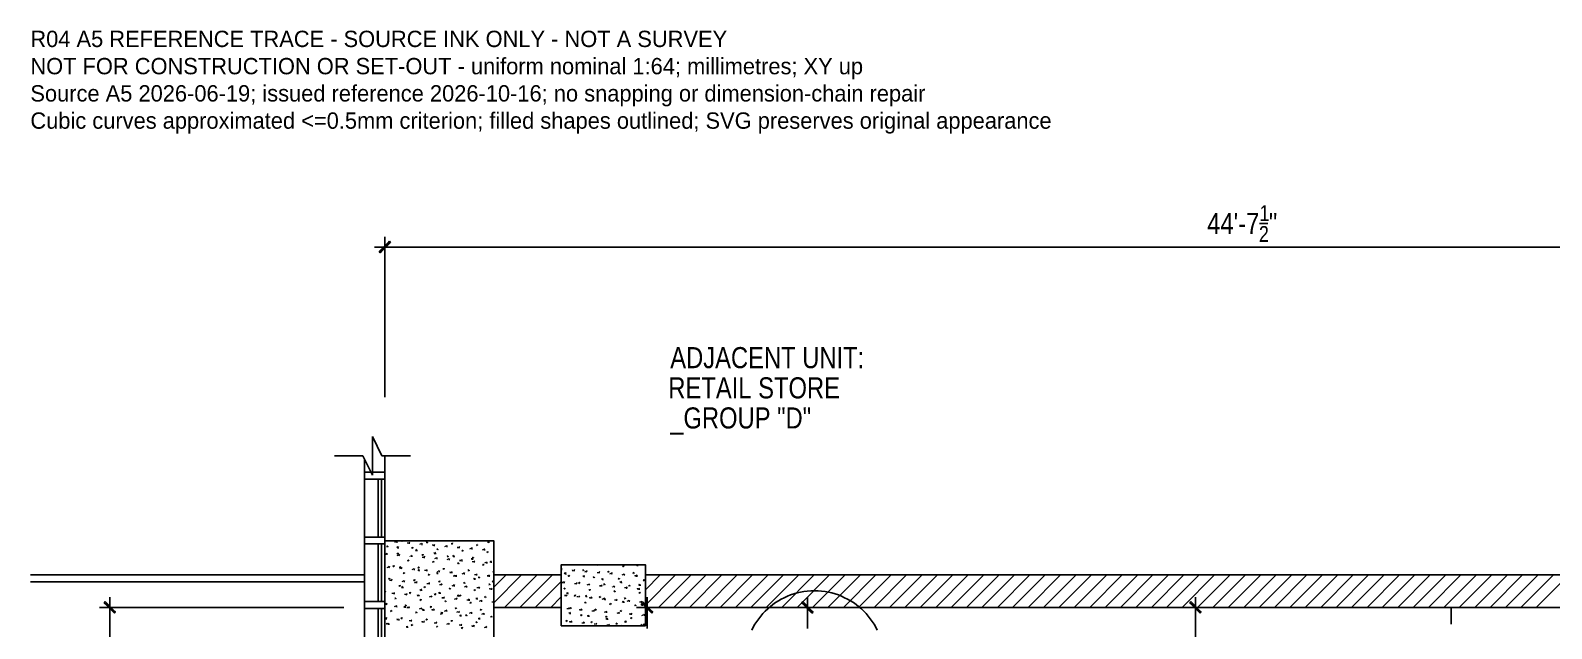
# Model space of a CAD drawing. Header units: millimetres. Extents: x -2604 to 15910, y -8758 to 4238.
# Drawn here: x -2604 to 8570, y -156 to 4238 of the extents above; entities that cross this region are included whole.
import ezdxf
from ezdxf.enums import TextEntityAlignment as Align

# ---------------------------------------------------------------- set-up
doc = ezdxf.new("R2010")
doc.units = ezdxf.units.MM
for name, color, linetype in [('REFERENCE_NOTES', 1, 'Continuous'), ('SOURCE_TEXT', 7, 'Continuous'), ('SOURCE_TRACE', 8, 'Continuous')]:
    doc.layers.add(name, color=color, linetype=linetype)

msp = doc.modelspace()

# ---------------------------------------------------------------- linework, layer by layer
at = {"layer": 'SOURCE_TRACE'}
for p, q in [((6424, 2819), (6486, 2819)), ((-42, 2613), (34, 2689)), ((34, 2689), (-34, 2605)), ((34, 2689), (-34, 2605)), ((0, 1543), (0, 2723)), ((42, 2681), (34, 2689)), ((-76, 2647), (13673, 2647)), ((-34, 2605), (-42, 2613)), ((-34, 2605), (42, 2681)), ((-22, 1114), (-91, 1256)), ((-91, 1256), (-91, 971)), ((-161, 1114), (-371, 1114)), ((-91, 971), (-161, 1114)), ((-149, 516), (-149, 1088)), ((188, 1114), (-22, 1114)), ((0, 516), (0, 1114)), ((-102, 992), (-149, 992)), ((-149, 992), (-149, 941)), ((-149, 941), (0, 941)), ((0, 992), (-91, 992)), ((0, 941), (0, 992)), ((-149, 466), (-149, 42)), ((0, 466), (0, 42)), ((12, 446), (22, 450)), ((14, 448), (20, 443)), ((19, 444), (22, 451)), ((77, 477), (76, 484)), ((85, 480), (91, 486)), ((85, 480), (92, 480)), ((121, 488), (125, 489)), ((121, 489), (127, 485)), ((127, 485), (129, 489)), ((169, 469), (168, 477)), ((176, 471), (183, 480)), ((176, 471), (184, 471)), ((261, 461), (260, 469)), ((268, 463), (275, 471)), ((268, 463), (276, 463)), ((303, 477), (313, 481)), ((305, 480), (312, 474)), ((310, 474), (313, 482)), ((354, 452), (352, 461)), ((360, 455), (366, 463)), ((360, 455), (368, 455)), ((444, 444), (443, 452)), ((452, 447), (458, 455)), ((452, 447), (459, 447)), ((488, 467), (497, 470)), ((489, 469), (496, 465)), ((494, 465), (497, 473)), ((543, 439), (550, 447)), ((672, 457), (681, 461)), ((673, 458), (679, 454)), ((679, 454), (681, 462)), ((753, 481), (764, 480)), ((756, 475), (765, 486)), ((764, 474), (763, 486)), ((4, 387), (3, 396)), ((11, 391), (16, 398)), ((11, 391), (19, 390)), ((87, 442), (99, 440)), ((89, 436), (100, 446)), ((89, 394), (98, 398)), ((89, 397), (96, 391)), ((96, 379), (93, 387)), ((98, 433), (96, 446)), ((96, 393), (99, 400)), ((103, 383), (108, 390)), ((103, 383), (110, 382)), ((165, 343), (175, 347)), ((167, 345), (172, 340)), ((172, 340), (175, 348)), ((187, 373), (186, 379)), ((194, 375), (200, 382)), ((194, 375), (202, 375)), ((196, 436), (206, 439)), ((198, 438), (203, 433)), ((203, 433), (206, 442)), ((224, 420), (236, 419)), ((226, 415), (237, 425)), ((234, 412), (233, 424)), ((272, 385), (282, 387)), ((274, 386), (280, 382)), ((279, 364), (278, 371)), ((279, 382), (282, 390)), ((286, 367), (293, 375)), ((286, 367), (294, 367)), ((350, 333), (358, 336)), ((356, 331), (359, 339)), ((360, 400), (371, 397)), ((363, 393), (373, 404)), ((371, 391), (370, 404)), ((371, 356), (370, 364)), ((378, 359), (385, 367)), ((378, 359), (386, 359)), ((381, 425), (389, 429)), ((381, 427), (387, 423)), ((387, 423), (390, 431)), ((457, 374), (466, 378)), ((458, 375), (465, 371)), ((463, 348), (461, 356)), ((463, 371), (466, 379)), ((470, 351), (475, 359)), ((470, 351), (477, 351)), ((497, 378), (508, 377)), ((500, 373), (509, 382)), ((508, 370), (507, 382)), ((536, 436), (535, 444)), ((543, 439), (551, 439)), ((554, 340), (553, 348)), ((562, 343), (568, 351)), ((562, 343), (569, 343)), ((565, 416), (573, 419)), ((565, 417), (572, 413)), ((572, 413), (573, 421)), ((629, 428), (627, 436)), ((634, 356), (645, 355)), ((635, 431), (642, 439)), ((635, 431), (643, 431)), ((637, 351), (646, 362)), ((641, 363), (650, 367)), ((642, 366), (648, 362)), ((643, 350), (642, 362)), ((646, 332), (645, 340)), ((648, 362), (650, 370)), ((653, 335), (660, 343)), ((721, 420), (719, 428)), ((727, 424), (734, 431)), ((727, 423), (736, 423)), ((748, 405), (757, 409)), ((749, 406), (756, 402)), ((755, 402), (757, 410)), ((771, 336), (782, 333)), ((774, 331), (783, 340)), ((780, 328), (779, 340)), ((-149, 238), (-2604, 238)), ((22, 291), (20, 299)), ((28, 295), (35, 302)), ((28, 295), (37, 294)), ((58, 302), (66, 305)), ((58, 303), (65, 299)), ((65, 299), (68, 308)), ((104, 295), (115, 294)), ((107, 290), (117, 301)), ((114, 283), (112, 291)), ((115, 287), (114, 299)), ((121, 287), (126, 294)), ((121, 287), (127, 286)), ((134, 251), (144, 253)), ((135, 252), (141, 248)), ((141, 248), (144, 256)), ((205, 275), (203, 283)), ((213, 279), (218, 286)), ((213, 279), (219, 278)), ((241, 291), (251, 295)), ((241, 275), (252, 272)), ((242, 293), (249, 289)), ((244, 268), (253, 279)), ((248, 289), (251, 297)), ((251, 267), (249, 279)), ((297, 268), (295, 275)), ((303, 271), (310, 278)), ((303, 271), (312, 271)), ((318, 240), (326, 244)), ((318, 241), (325, 237)), ((325, 237), (328, 245)), ((350, 335), (356, 331)), ((378, 253), (389, 252)), ((381, 248), (390, 257)), ((387, 245), (386, 257)), ((389, 260), (387, 267)), ((396, 263), (402, 271)), ((396, 263), (404, 263)), ((425, 282), (435, 284)), ((427, 283), (433, 279)), ((432, 279), (435, 287)), ((481, 252), (480, 260)), ((488, 255), (493, 263)), ((488, 255), (496, 255)), ((503, 229), (511, 233)), ((503, 232), (509, 228)), ((509, 228), (512, 236)), ((513, 232), (526, 230)), ((516, 226), (527, 237)), ((524, 225), (523, 236)), ((534, 322), (542, 326)), ((534, 324), (541, 320)), ((541, 320), (543, 328)), ((572, 244), (570, 252)), ((580, 247), (585, 255)), ((580, 247), (587, 247)), ((610, 271), (619, 275)), ((611, 272), (616, 268)), ((616, 268), (619, 276)), ((653, 335), (661, 335)), ((664, 236), (662, 244)), ((671, 238), (677, 247)), ((671, 238), (679, 238)), ((692, 217), (695, 225)), ((717, 312), (726, 316)), ((718, 314), (725, 310)), ((723, 310), (726, 317)), ((738, 324), (737, 332)), ((745, 326), (752, 335)), ((745, 326), (753, 326)), ((756, 228), (755, 236)), ((763, 230), (769, 238)), ((763, 230), (771, 230)), ((794, 260), (801, 263)), ((794, 263), (801, 259)), ((801, 148), (891, 238)), ((801, 34), (1004, 238)), ((1295, 238), (801, 238)), ((801, 238), (801, 0)), ((878, 0), (1118, 238)), ((992, 0), (1230, 238)), ((1296, 279), (1302, 286)), ((1296, 279), (1303, 278)), ((1317, 251), (1328, 249)), ((1319, 245), (1329, 256)), ((1328, 242), (1326, 255)), ((1345, 230), (1355, 233)), ((1347, 232), (1352, 228)), ((1352, 228), (1355, 236)), ((1380, 267), (1379, 275)), ((1387, 271), (1394, 278)), ((1387, 271), (1395, 270)), ((1452, 271), (1462, 275)), ((1454, 274), (1460, 268)), ((1454, 230), (1464, 228)), ((1456, 224), (1466, 234)), ((1459, 270), (1462, 276)), ((1463, 222), (1462, 234)), ((1473, 259), (1471, 267)), ((1479, 263), (1486, 270)), ((1479, 263), (1487, 261)), ((1529, 219), (1538, 224)), ((1536, 217), (1539, 225)), ((1561, 313), (1563, 313)), ((1562, 313), (1567, 310)), ((1565, 252), (1563, 259)), ((1567, 310), (1569, 313)), ((1571, 255), (1578, 263)), ((1571, 255), (1580, 255)), ((1636, 261), (1646, 264)), ((1638, 263), (1645, 259)), ((1643, 259), (1646, 267)), ((1657, 244), (1654, 252)), ((1664, 247), (1669, 255)), ((1664, 247), (1670, 247)), ((1745, 302), (1753, 306)), ((1745, 303), (1752, 299)), ((1748, 236), (1746, 244)), ((1752, 299), (1754, 308)), ((1754, 238), (1761, 247)), ((1754, 238), (1762, 238)), ((1821, 251), (1830, 255)), ((1822, 252), (1827, 248)), ((1827, 248), (1830, 256)), ((1840, 228), (1838, 236)), ((1846, 312), (1857, 310)), ((1846, 230), (1853, 238)), ((1846, 230), (1855, 230)), ((1849, 306), (1856, 313)), ((1856, 303), (1856, 313)), ((1914, 130), (2023, 238)), ((1914, 16), (2135, 238)), ((9399, 238), (1914, 238)), ((2010, 0), (2249, 238)), ((2123, 0), (2361, 238)), ((2237, 0), (2475, 238)), ((2349, 0), (2587, 238)), ((2463, 0), (2701, 238)), ((2575, 0), (2815, 238)), ((2689, 0), (2927, 238)), ((2801, 0), (3041, 238)), ((2915, 0), (3154, 238)), ((3028, 0), (3267, 238)), ((3141, 0), (3380, 238)), ((3254, 0), (3494, 238)), ((3368, 0), (3606, 238)), ((3480, 0), (3720, 238)), ((3594, 0), (3832, 238)), ((3706, 0), (3946, 238)), ((3820, 0), (4059, 238)), ((3933, 0), (4172, 238)), ((4046, 0), (4285, 238)), ((4159, 0), (4399, 238)), ((4273, 0), (4511, 238)), ((4385, 0), (4625, 238)), ((4499, 0), (4737, 238)), ((4611, 0), (4851, 238)), ((4725, 0), (4963, 238)), ((4838, 0), (5077, 238)), ((4951, 0), (5190, 238)), ((5064, 0), (5304, 238)), ((5178, 0), (5416, 238)), ((5290, 0), (5530, 238)), ((5404, 0), (5642, 238)), ((5516, 0), (5756, 238)), ((5630, 0), (5868, 238)), ((5742, 0), (5982, 238)), ((5856, 0), (6095, 238)), ((5969, 0), (6208, 238)), ((6082, 0), (6321, 238)), ((6195, 0), (6435, 238)), ((6309, 0), (6547, 238)), ((6421, 0), (6661, 238)), ((6535, 0), (6773, 238)), ((6647, 0), (6887, 238)), ((6761, 0), (7000, 238)), ((6874, 0), (7113, 238)), ((6987, 0), (7226, 238)), ((7100, 0), (7340, 238)), ((7214, 0), (7452, 238)), ((7326, 0), (7566, 238)), ((7440, 0), (7678, 238)), ((7552, 0), (7792, 238)), ((7666, 0), (7904, 238)), ((7778, 0), (8018, 238)), ((7892, 0), (8131, 238)), ((8005, 0), (8245, 238)), ((8119, 0), (8357, 238)), ((8231, 0), (8471, 238)), ((8345, 0), (8583, 238)), ((8457, 0), (8697, 238)), ((-149, 188), (-2604, 188)), ((0, 118), (4, 119)), ((0, 115), (3, 114)), ((3, 114), (5, 122)), ((27, 209), (35, 213)), ((27, 211), (34, 206)), ((34, 206), (37, 214)), ((39, 195), (38, 203)), ((46, 199), (53, 206)), ((46, 199), (54, 198)), ((103, 157), (112, 161)), ((104, 158), (110, 154)), ((110, 154), (112, 163)), ((121, 150), (133, 148)), ((123, 144), (134, 154)), ((131, 187), (130, 195)), ((131, 142), (130, 154)), ((138, 191), (144, 198)), ((138, 191), (146, 190)), ((210, 199), (219, 202)), ((211, 200), (218, 196)), ((217, 196), (219, 205)), ((224, 179), (221, 187)), ((230, 183), (236, 190)), ((230, 183), (237, 182)), ((257, 129), (270, 127)), ((260, 123), (271, 133)), ((268, 121), (267, 133)), ((287, 148), (295, 150)), ((287, 149), (294, 145)), ((294, 145), (297, 153)), ((314, 171), (313, 179)), ((321, 175), (328, 182)), ((321, 175), (329, 173)), ((394, 188), (404, 192)), ((396, 190), (402, 186)), ((397, 102), (406, 112)), ((401, 186), (404, 194)), ((406, 163), (405, 171)), ((413, 167), (420, 173)), ((413, 167), (421, 165)), ((471, 137), (480, 141)), ((471, 138), (478, 134)), ((478, 134), (481, 142)), ((499, 156), (497, 163)), ((505, 158), (512, 167)), ((505, 158), (513, 158)), ((578, 177), (588, 182)), ((580, 180), (585, 176)), ((585, 176), (588, 183)), ((591, 148), (588, 156)), ((597, 150), (603, 158)), ((597, 150), (604, 150)), ((650, 211), (662, 209)), ((653, 205), (664, 215)), ((654, 126), (664, 130)), ((656, 129), (662, 125)), ((661, 203), (660, 215)), ((661, 125), (664, 131)), ((681, 140), (680, 148)), ((685, 219), (695, 222)), ((687, 221), (694, 217)), ((690, 142), (695, 150)), ((690, 142), (696, 142)), ((763, 168), (771, 171)), ((763, 169), (769, 165)), ((769, 165), (772, 173)), ((774, 131), (772, 140)), ((780, 134), (787, 142)), ((780, 134), (788, 134)), ((787, 190), (799, 188)), ((790, 184), (799, 195)), ((798, 182), (797, 194)), ((1104, 0), (1295, 190)), ((1307, 179), (1305, 187)), ((1314, 183), (1319, 190)), ((1314, 183), (1321, 182)), ((1314, 137), (1324, 141)), ((1315, 140), (1321, 134)), ((1321, 135), (1324, 142)), ((1398, 171), (1397, 179)), ((1406, 175), (1412, 182)), ((1406, 175), (1413, 173)), ((1421, 179), (1431, 182)), ((1422, 180), (1429, 176)), ((1428, 176), (1431, 184)), ((1490, 163), (1489, 171)), ((1497, 167), (1504, 173)), ((1497, 167), (1505, 165)), ((1498, 127), (1506, 130)), ((1500, 129), (1505, 125)), ((1505, 125), (1508, 133)), ((1529, 222), (1536, 217)), ((1582, 154), (1581, 163)), ((1589, 158), (1596, 165)), ((1589, 158), (1597, 157)), ((1590, 209), (1601, 207)), ((1593, 203), (1603, 213)), ((1600, 200), (1599, 213)), ((1605, 168), (1615, 172)), ((1607, 169), (1613, 165)), ((1612, 165), (1615, 173)), ((1674, 148), (1673, 154)), ((1681, 150), (1687, 158)), ((1681, 150), (1688, 150)), ((1682, 117), (1691, 121)), ((1682, 118), (1689, 114)), ((1689, 114), (1692, 122)), ((1714, 210), (1722, 213)), ((1714, 211), (1720, 207)), ((1720, 207), (1723, 215)), ((1726, 187), (1738, 186)), ((1729, 182), (1739, 192)), ((1737, 179), (1735, 191)), ((1765, 140), (1764, 148)), ((1773, 142), (1779, 150)), ((1773, 142), (1780, 142)), ((1790, 158), (1799, 161)), ((1791, 160), (1796, 156)), ((1796, 156), (1799, 164)), ((1857, 131), (1856, 140)), ((1863, 167), (1875, 164)), ((1864, 134), (1871, 142)), ((1864, 134), (1872, 134)), ((1865, 160), (1876, 171)), ((1874, 158), (1872, 171)), ((1872, 104), (1875, 112)), ((1897, 199), (1906, 203)), ((1898, 200), (1905, 196)), ((1903, 196), (1906, 205)), ((-2062, 34), (-2054, 42)), ((-1978, -35), (-2062, 34)), ((-2062, 34), (-1986, -43)), ((-1978, -35), (-2062, 34)), ((-2054, 42), (-1978, -35)), ((-2020, 76), (-2020, -3090)), ((1, 26), (14, 23)), ((4, 19), (15, 30)), ((12, 18), (11, 30)), ((57, 99), (56, 107)), ((64, 103), (70, 110)), ((64, 103), (72, 102)), ((72, 65), (81, 68)), ((73, 66), (79, 62)), ((75, 3), (73, 11)), ((79, 62), (81, 70)), ((81, 7), (88, 14)), ((81, 7), (89, 5)), ((138, 4), (149, 3)), ((141, -1), (150, 8)), ((149, 91), (148, 99)), ((148, 14), (157, 16)), ((149, -4), (148, 8)), ((149, 15), (156, 11)), ((154, 11), (157, 19)), ((156, 95), (163, 102)), ((156, 95), (164, 93)), ((167, -5), (165, 3)), ((173, -1), (180, 5)), ((179, 106), (188, 110)), ((180, 107), (187, 103)), ((186, 103), (188, 111)), ((241, 83), (240, 91)), ((248, 87), (253, 93)), ((248, 87), (255, 85)), ((256, 54), (264, 58)), ((256, 56), (263, 51)), ((263, 51), (266, 60)), ((332, 75), (331, 83)), ((332, 3), (341, 7)), ((333, 4), (340, 0)), ((339, 0), (341, 8)), ((340, 79), (345, 85)), ((340, 79), (347, 77)), ((363, 95), (373, 99)), ((364, 98), (371, 93)), ((370, 93), (373, 102)), ((394, 107), (406, 106)), ((405, 99), (404, 111)), ((424, 66), (423, 75)), ((431, 70), (438, 77)), ((431, 70), (439, 69)), ((440, 43), (448, 47)), ((440, 46), (447, 42)), ((447, 42), (450, 49)), ((516, 58), (515, 66)), ((523, 62), (530, 69)), ((523, 62), (531, 61)), ((531, 87), (542, 84)), ((534, 80), (543, 91)), ((542, 79), (541, 91)), ((547, 85), (557, 88)), ((549, 87), (554, 83)), ((554, 83), (557, 91)), ((608, 51), (607, 58)), ((615, 54), (620, 62)), ((615, 54), (623, 54)), ((623, 34), (633, 37)), ((625, 35), (631, 31)), ((630, 31), (633, 39)), ((668, 65), (679, 64)), ((671, 60), (680, 69)), ((679, 57), (676, 69)), ((699, 43), (698, 51)), ((707, 46), (713, 54)), ((707, 46), (714, 46)), ((732, 75), (740, 79)), ((732, 77), (738, 73)), ((738, 73), (741, 80)), ((791, 35), (790, 43)), ((798, 38), (801, 41)), ((798, 38), (801, 38)), ((1218, 0), (1295, 77)), ((1325, 83), (1324, 91)), ((1332, 87), (1337, 93)), ((1332, 87), (1340, 85)), ((1333, 104), (1345, 103)), ((1336, 99), (1347, 110)), ((1344, 98), (1342, 110)), ((1390, 85), (1399, 89)), ((1391, 88), (1398, 83)), ((1397, 83), (1399, 91)), ((1416, 75), (1414, 83)), ((1424, 79), (1429, 85)), ((1424, 79), (1431, 77)), ((1467, 34), (1477, 38)), ((1468, 35), (1474, 31)), ((1470, 84), (1482, 83)), ((1473, 79), (1483, 88)), ((1474, 31), (1477, 39)), ((1481, 76), (1479, 88)), ((1508, 66), (1506, 75)), ((1515, 70), (1521, 77)), ((1515, 70), (1523, 69)), ((1574, 76), (1584, 79)), ((1575, 77), (1582, 73)), ((1581, 73), (1584, 81)), ((1600, 58), (1599, 66)), ((1607, 62), (1613, 69)), ((1607, 62), (1615, 61)), ((1607, 62), (1617, 61)), ((1609, 57), (1619, 68)), ((1617, 54), (1616, 66)), ((1651, 24), (1659, 27)), ((1651, 26), (1658, 22)), ((1658, 22), (1661, 30)), ((1692, 50), (1691, 58)), ((1699, 54), (1706, 61)), ((1699, 54), (1707, 53)), ((1743, 42), (1754, 39)), ((1746, 35), (1756, 46)), ((1754, 34), (1753, 46)), ((1758, 65), (1768, 69)), ((1760, 66), (1765, 62)), ((1765, 62), (1768, 70)), ((1784, 43), (1781, 50)), ((1791, 46), (1796, 54)), ((1791, 46), (1798, 46)), ((1834, 14), (1844, 16)), ((1836, 15), (1842, 11)), ((1841, 11), (1844, 19)), ((1865, 106), (1875, 110)), ((1867, 108), (1874, 104)), ((1875, 35), (1874, 43)), ((1880, 20), (1891, 19)), ((1882, 38), (1888, 46)), ((1882, 38), (1890, 38)), ((1883, 15), (1892, 24)), ((1884, 34), (1892, 42)), ((1968, -35), (1884, 34)), ((1884, 34), (1960, -43)), ((1968, -35), (1884, 34)), ((1890, 12), (1888, 24)), ((1892, 42), (1968, -35)), ((1926, 76), (1926, -154)), ((3062, 34), (3070, 42)), ((3146, -35), (3062, 34)), ((3062, 34), (3137, -43)), ((3146, -35), (3062, 34)), ((3070, 42), (3146, -35)), ((3104, 76), (3104, -154)), ((5912, 34), (5920, 42)), ((5996, -35), (5912, 34)), ((5912, 34), (5988, -43)), ((5996, -35), (5912, 34)), ((5920, 42), (5996, -35)), ((5954, 76), (5954, -377)), ((-301, 0), (-2096, 0)), ((-1986, -43), (-1978, -35)), ((-149, -8), (-149, -484)), ((0, -8), (0, -484)), ((1, -85), (0, -84)), ((8, -83), (14, -75)), ((8, -83), (15, -83)), ((41, -28), (50, -24)), ((42, -27), (47, -31)), ((47, -31), (50, -23)), ((92, -93), (91, -85)), ((99, -89), (106, -83)), ((99, -91), (107, -91)), ((117, -80), (126, -76)), ((118, -79), (125, -83)), ((123, -83), (126, -75)), ((173, -1), (182, -3)), ((184, -102), (183, -93)), ((191, -98), (198, -91)), ((191, -98), (199, -99)), ((225, -38), (233, -35)), ((225, -37), (232, -41)), ((232, -41), (234, -33)), ((259, -14), (257, -5)), ((266, -9), (271, -3)), ((266, -9), (274, -11)), ((275, -18), (286, -19)), ((276, -110), (275, -102)), ((278, -23), (287, -12)), ((286, -26), (283, -14)), ((283, -106), (290, -99)), ((283, -106), (291, -107)), ((301, -91), (310, -87)), ((302, -88), (309, -92)), ((308, -92), (310, -85)), ((350, -22), (348, -14)), ((358, -18), (363, -11)), ((358, -18), (364, -19)), ((368, -118), (367, -110)), ((375, -114), (381, -107)), ((409, -49), (417, -46)), ((409, -47), (416, -51)), ((412, -38), (423, -41)), ((415, -45), (424, -34)), ((416, -51), (419, -43)), ((421, -46), (420, -34)), ((442, -30), (440, -22)), ((448, -26), (455, -19)), ((448, -26), (457, -27)), ((485, -100), (494, -98)), ((486, -99), (492, -103)), ((492, -103), (494, -95)), ((516, -8), (526, -4)), ((517, -5), (523, -9)), ((523, -9), (526, -3)), ((534, -38), (532, -30)), ((541, -34), (547, -27)), ((541, -34), (549, -35)), ((547, -60), (559, -61)), ((550, -65), (561, -56)), ((558, -68), (557, -56)), ((592, -60), (601, -56)), ((593, -57), (600, -61)), ((599, -61), (601, -54)), ((626, -46), (625, -38)), ((633, -42), (639, -35)), ((633, -42), (641, -43)), ((669, -111), (677, -107)), ((669, -108), (676, -112)), ((676, -112), (679, -106)), ((684, -81), (696, -83)), ((687, -87), (698, -76)), ((695, -88), (694, -77)), ((700, -18), (708, -15)), ((700, -16), (707, -20)), ((707, -20), (710, -12)), ((718, -53), (715, -46)), ((725, -50), (730, -42)), ((725, -50), (732, -50)), ((776, -69), (786, -66)), ((778, -68), (784, -72)), ((783, -72), (786, -64)), ((801, 0), (1295, 0)), ((1329, -100), (1337, -96)), ((1329, -99), (1336, -103)), ((1336, -103), (1337, -95)), ((1342, -14), (1341, -5)), ((1349, -9), (1356, -3)), ((1349, -9), (1357, -11)), ((1351, -41), (1361, -42)), ((1353, -46), (1363, -37)), ((1360, -110), (1359, -102)), ((1360, -7), (1368, -4)), ((1360, -5), (1367, -9)), ((1361, -49), (1360, -37)), ((1367, -9), (1368, -1)), ((1367, -106), (1374, -99)), ((1367, -106), (1375, -107)), ((1435, -22), (1432, -14)), ((1436, -58), (1445, -56)), ((1437, -57), (1443, -61)), ((1441, -18), (1447, -11)), ((1441, -18), (1448, -19)), ((1443, -61), (1445, -53)), ((1452, -118), (1451, -110)), ((1459, -114), (1464, -107)), ((1487, -62), (1498, -64)), ((1490, -68), (1500, -57)), ((1497, -70), (1496, -58)), ((1512, -110), (1521, -107)), ((1513, -108), (1520, -112)), ((1519, -112), (1521, -104)), ((1525, -30), (1524, -22)), ((1533, -26), (1539, -19)), ((1533, -26), (1540, -27)), ((1543, -18), (1552, -14)), ((1544, -16), (1551, -20)), ((1550, -20), (1552, -12)), ((1617, -38), (1616, -30)), ((1620, -69), (1628, -65)), ((1620, -68), (1627, -72)), ((1624, -34), (1631, -27)), ((1624, -34), (1632, -35)), ((1624, -83), (1635, -85)), ((1627, -72), (1630, -64)), ((1627, -89), (1636, -79)), ((1634, -91), (1632, -79)), ((1710, -46), (1708, -38)), ((1716, -42), (1723, -35)), ((1716, -42), (1724, -43)), ((1727, -28), (1737, -24)), ((1729, -26), (1734, -30)), ((1734, -30), (1737, -22)), ((1760, -104), (1772, -106)), ((1762, -110), (1773, -100)), ((1771, -112), (1769, -100)), ((1802, -54), (1800, -46)), ((1803, -80), (1813, -76)), ((1804, -77), (1811, -81)), ((1808, -50), (1814, -43)), ((1808, -50), (1815, -51)), ((1810, -81), (1813, -75)), ((2566, 0), (1849, 0)), ((1892, -61), (1891, -54)), ((1901, -58), (1906, -50)), ((1901, -58), (1907, -58)), ((1911, -38), (1914, -37)), ((1911, -37), (1914, -38)), ((1914, 0), (9399, 0)), ((1960, -43), (1968, -35)), ((3029, 0), (3028, 0)), ((3137, -43), (3146, -35)), ((5927, 0), (6030, 0)), ((5988, -43), (5996, -35)), ((7831, 0), (7831, -123)), ((9, -121), (19, -118)), ((11, -119), (16, -123)), ((16, -123), (19, -115)), ((19, -121), (30, -122)), ((22, -126), (31, -117)), ((28, -129), (27, -117)), ((156, -142), (167, -144)), ((158, -148), (168, -137)), ((165, -150), (164, -138)), ((194, -131), (202, -127)), ((194, -130), (200, -134)), ((200, -134), (203, -126)), ((375, -114), (382, -115)), ((378, -142), (386, -138)), ((378, -140), (385, -144)), ((385, -144), (387, -137)), ((459, -126), (458, -118)), ((467, -122), (473, -115)), ((467, -122), (474, -123)), ((551, -134), (550, -126)), ((558, -130), (565, -123)), ((558, -130), (566, -131)), ((561, -152), (570, -149)), ((562, -150), (569, -154)), ((568, -154), (570, -146)), ((643, -142), (642, -134)), ((650, -138), (657, -131)), ((650, -138), (658, -140)), ((736, -150), (734, -142)), ((742, -146), (748, -140)), ((742, -146), (749, -148)), ((1459, -114), (1467, -115)), ((1543, -126), (1542, -118)), ((1551, -122), (1557, -115)), ((1551, -122), (1558, -123)), ((1635, -134), (1634, -126)), ((1642, -130), (1649, -123)), ((1642, -130), (1650, -131)), ((1696, -121), (1706, -117)), ((1697, -119), (1703, -123)), ((1703, -123), (1706, -115)), ((1726, -135), (1726, -134)), ((1737, -135), (1741, -131)), ((1880, -131), (1888, -127)), ((1880, -129), (1887, -133)), ((1887, -133), (1890, -126)), ((1897, -126), (1909, -127)), ((1899, -131), (1910, -121)), ((1907, -134), (1906, -122))]:
    msp.add_line(p, q, dxfattribs=at)
for points in [[(-24, 516), (-49, 516), (-49, 941), (-24, 941)], [(0, 466), (-149, 466), (-149, 516), (0, 516)], [(-24, 42), (-49, 42), (-49, 466), (-24, 466)], [(801, -310), (0, -310), (0, 488), (801, 488)], [(1914, -135), (1295, -135), (1295, 313), (1914, 313)], [(0, -8), (-149, -8), (-149, 42), (0, 42)], [(-24, -484), (-49, -484), (-49, -8), (-24, -8)]]:
    msp.add_lwpolyline(points, close=True, dxfattribs=at)
for points in [[(3156, 122), (3129, 121), (3103, 119), (3078, 116), (3053, 112), (3028, 106), (3004, 99), (2980, 91), (2957, 82), (2934, 71), (2912, 60), (2891, 48), (2870, 35), (2850, 20), (2830, 5), (2812, -11), (2794, -28), (2777, -46), (2761, -64), (2746, -83), (2732, -104), (2718, -124), (2706, -146), (2695, -168)], [(3617, -168), (3605, -146), (3593, -124), (3580, -104), (3565, -83), (3550, -64), (3534, -46), (3517, -28), (3500, -11), (3481, 5), (3462, 20), (3442, 35), (3421, 48), (3399, 60), (3377, 71), (3355, 82), (3332, 91), (3308, 99), (3284, 106), (3259, 112), (3234, 116), (3208, 119), (3182, 121), (3156, 122)]]:
    msp.add_lwpolyline(points, dxfattribs=at)

# ---------------------------------------------------------------- texts
at = {"layer": 'REFERENCE_NOTES'}
for s, p in [('R04 A5 REFERENCE TRACE - SOURCE INK ONLY - NOT A SURVEY', (-2604, 4116)), ('NOT FOR CONSTRUCTION OR SET-OUT - uniform nominal 1:64; millimetres; XY up', (-2604, 3916)), ('Source A5 2026-06-19; issued reference 2026-10-16; no snapping or dimension-chain repair', (-2604, 3716)), ('Cubic curves approximated <=0.5mm criterion; filled shapes outlined; SVG preserves original appearance', (-2604, 3516))]:
    msp.add_text(s, height=120, dxfattribs=at).set_placement(p)
at = {"layer": 'SOURCE_TEXT'}
for s, height, p, p2 in [('1', 116, (6424, 2838), (6497, 2838)), ("44'-7", 155, (6040, 2743), (6423, 2743)), ('2', 116, (6420, 2685), (6493, 2685)), ('"', 155, (6493, 2743), (6555, 2743)), ('ADJACENT UNIT:', 154.99, (2096, 1757), (3521, 1757)), ('RETAIL STORE', 154.99, (2082, 1535), (3343, 1535)), ('_GROUP "D"', 155, (2096, 1314), (3131, 1314))]:
    msp.add_text(s, height=height, dxfattribs=at).set_placement(p, p2, align=Align.FIT)

doc.saveas('drawing.dxf')
